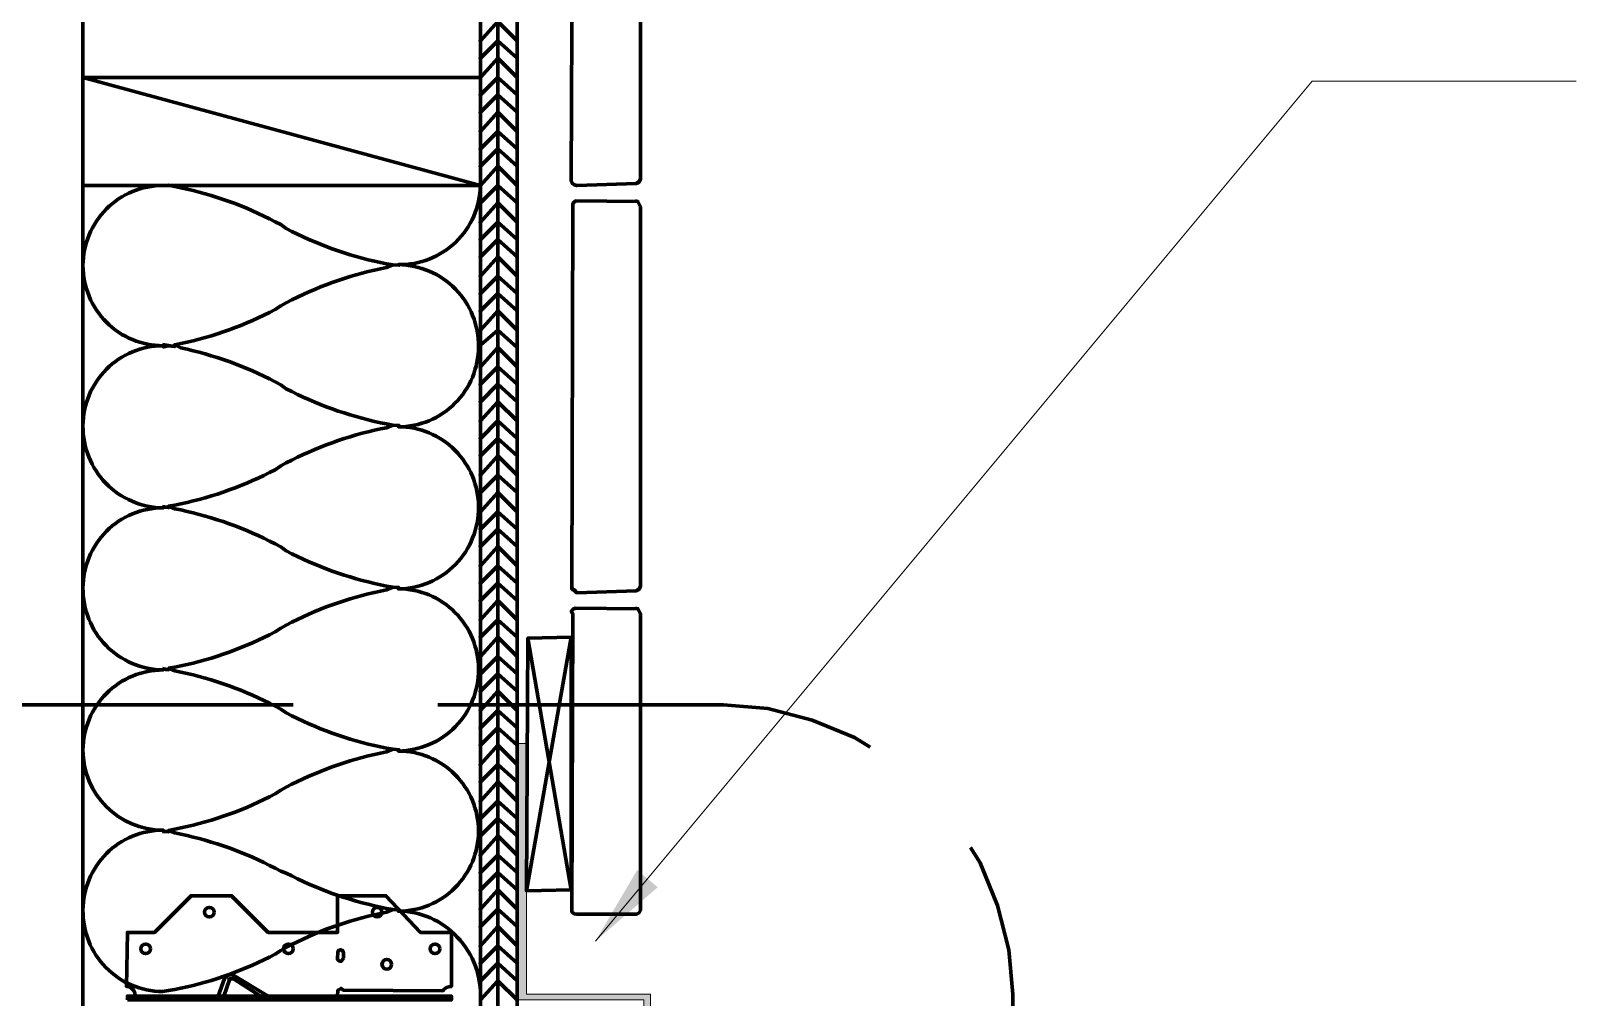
# Model space of a CAD drawing. Extents: x 261 to 424, y 0 to 368.
# Drawn here: x 342.69 to 364.05, y 191.2 to 204.55 of the extents above; entities that cross this region are included whole.
import ezdxf

# ---------------------------------------------------------------- set-up
doc = ezdxf.new("R2010")
doc.units = 0
doc.header["$MEASUREMENT"] = 0
for name, color, linetype, lineweight in [('Dt-Iden', 3, 'Continuous', 20), ('Dt-Line 1', 9, 'Continuous', 0), ('Dt-Line 3', 7, 'Continuous', 15), ('Dt-Text', 121, 'Continuous', 20)]:
    doc.layers.add(name, color=color, linetype=linetype, lineweight=lineweight)
doc.styles.get("Standard").update_dxf_attribs({"font": 'Arial.ttf'})
doc.dimstyles.new('1 Inch', dxfattribs={"dimtxt": 1.09375, "dimasz": 1.125, "dimexe": 1.125, "dimexo": 0.5625, "dimgap": 0.84375, "dimtad": 1, "dimdec": 4, "dimzin": 3, "dimdsep": 46, "dimlunit": 4, "dimtxsty": 'Standard', "dimblk": 'ARCHTICK', "dimcen": 0.5625, "dimdle": 1.125, "dimclrd": 253, "dimclre": 253, "dimclrt": 256, "dimadec": 0, "dimazin": 0, "dimtfac": 0.6, "dimtdec": 4, "dimtix": 1, "dimtmove": 2, "dimatfit": 0, "dimfxl": 1, "dimfrac": 1, "dimtolj": 1, "dimtzin": 0, "dimlwd": 9, "dimlwe": 9, "dimarcsym": 0})

# ---------------------------------------------------------------- blocks, each defined once
blk = doc.blocks.new('_ArchTick')
at = {"color": 0, "linetype": 'ByBlock', "const_width": 0.15}
blk.add_lwpolyline([(-0.5, -0.5), (0.5, 0.5)], dxfattribs=at)

msp = doc.modelspace()

# ---------------------------------------------------------------- hatches: boundary and pattern name
h = msp.add_hatch(color=256)
h.dxf.hatch_style = 1
h.paths.add_polyline_path([(349.54008, 194.70552), (349.43056, 194.70552), (349.43056, 191.16233), (351.1639, 191.16233), (351.1639, 190.069), (351.2556, 190.069), (351.2556, 191.24286), (349.54008, 191.24286)])

# ---------------------------------------------------------------- linework, layer by layer
at = {"layer": 'Dt-Iden', "linetype": 'Continuous', "lineweight": 211}
for points in [[(340.36999, 194.65567), (340.58332, 194.789), (341.16999, 195.029), (341.78332, 195.189), (342.39665, 195.24233), (346.31666, 195.24233)], [(354.28999, 194.65567), (354.07665, 194.789), (353.48999, 195.029), (352.87665, 195.189), (352.26332, 195.24233), (348.31666, 195.24233)], [(355.67666, 193.269), (355.80999, 193.05567), (356.04999, 192.469), (356.20999, 191.85567), (356.26332, 191.24233), (356.26332, 186.49567)]]:
    msp.add_lwpolyline(points, dxfattribs=at)
at = {"layer": 'Dt-Line 1', "linetype": 'Continuous', "lineweight": 158}
for points in [[(349.14332, 59.16233), (349.14332, 323.16232), (348.90332, 322.92235), (348.90332, 322.92235)], [(348.90332, 204.41567), (349.14332, 204.68233), (349.40999, 204.41567), (349.40999, 204.41567)], [(348.90332, 204.17567), (349.14332, 204.41567), (349.40999, 204.17567), (349.40999, 204.17567)], [(348.90332, 203.909), (349.14332, 204.17567), (349.40999, 203.909), (349.40999, 203.909)], [(348.90332, 203.669), (349.14332, 203.909), (349.40999, 203.669), (349.40999, 203.669)], [(348.90332, 203.429), (349.14332, 203.669), (349.40999, 203.429), (349.40999, 203.429)], [(348.90332, 203.16233), (349.14332, 203.429), (349.40999, 203.16233), (349.40999, 203.16233)], [(348.90332, 202.92233), (349.14332, 203.16233), (349.40999, 202.92233), (349.40999, 202.92233)], [(348.90332, 202.68233), (349.14332, 202.92233), (349.40999, 202.68233), (349.40999, 202.68233)], [(348.90332, 202.41567), (348.90332, 202.41567), (348.90332, 202.41569)], [(348.90332, 202.17567), (349.14332, 202.41567), (349.40999, 202.17567), (349.40999, 202.17567)], [(348.90332, 201.909), (349.14332, 202.17567), (349.40999, 201.909), (349.40999, 201.909)], [(348.90332, 201.669), (349.14332, 201.909), (349.40999, 201.669), (349.40999, 201.669)], [(348.90332, 201.429), (349.14332, 201.669), (349.40999, 201.429), (349.40999, 201.429)], [(348.90332, 201.16233), (349.14332, 201.429), (349.40999, 201.16233), (349.40999, 201.16233)], [(348.90332, 200.92233), (349.14332, 201.16233), (349.40999, 200.92233), (349.40999, 200.92233)], [(348.90332, 200.68233), (349.14332, 200.92233), (349.40999, 200.68233), (349.40999, 200.68233)], [(348.90332, 200.41567), (349.14332, 200.68233), (349.40999, 200.41567), (349.40999, 200.41567)], [(344.50696, 200.22015), (344.59282, 200.20579), (344.67836, 200.18997), (344.59331, 200.19896), (344.50746, 200.1846)], [(348.90332, 199.909), (349.14332, 200.17567), (349.40999, 199.909), (349.40999, 199.909)], [(348.90332, 199.669), (349.14332, 199.909), (349.40999, 199.669), (349.40999, 199.669)], [(348.90332, 199.429), (349.14332, 199.669), (349.40999, 199.429), (349.40999, 199.429)], [(348.90332, 199.16233), (349.14332, 199.429), (349.40999, 199.16233), (349.40999, 199.16233)], [(348.90332, 198.92233), (349.14332, 199.16233), (349.40999, 198.92233), (349.40999, 198.92233)], [(348.90332, 198.68233), (349.14332, 198.92233), (349.40999, 198.68233), (349.40999, 198.68233)], [(348.90332, 198.41567), (349.14332, 198.68233), (349.40999, 198.41567), (349.40999, 198.41567)], [(348.90332, 198.17567), (349.14332, 198.41567), (349.40999, 198.17567), (349.40999, 198.17567)], [(348.90332, 197.909), (349.14332, 198.17567), (349.40999, 197.909), (349.40999, 197.909)], [(344.50746, 197.97128), (344.59282, 197.96579), (344.50696, 197.98015)], [(348.90332, 197.669), (349.14332, 197.909), (349.40999, 197.669), (349.40999, 197.669)], [(348.90332, 197.429), (349.14332, 197.669), (349.40999, 197.429), (349.40999, 197.429)], [(348.90332, 197.16233), (349.14332, 197.429), (349.40999, 197.16233), (349.40999, 197.16233)], [(348.90332, 196.92233), (349.14332, 197.16233), (349.40999, 196.92233), (349.40999, 196.92233)], [(348.90332, 196.68233), (349.14332, 196.92233), (349.40999, 196.68233), (349.40999, 196.68233)], [(348.90332, 196.41567), (349.14332, 196.68233), (349.40999, 196.41567), (349.40999, 196.41567)], [(348.90332, 196.17567), (349.14332, 196.41567), (349.40999, 196.17567), (349.40999, 196.17567)], [(348.90332, 195.909), (349.14332, 196.17567), (349.40999, 195.909), (349.40999, 195.909)], [(348.90332, 195.669), (349.14332, 195.909), (349.40999, 195.669), (349.40999, 195.669)], [(344.50746, 195.73127), (344.59282, 195.7258), (344.50696, 195.74016)], [(348.90332, 195.429), (349.14332, 195.669), (349.40999, 195.429), (349.40999, 195.429)], [(348.90332, 195.16233), (349.14332, 195.429), (349.40999, 195.16233), (349.40999, 195.16233)], [(348.90332, 194.92233), (349.14332, 195.16233), (349.40999, 194.92233), (349.40999, 194.92233)], [(348.90332, 194.68233), (349.14332, 194.92233), (349.40999, 194.68233), (349.40999, 194.68233)], [(348.90332, 194.41567), (349.14332, 194.68233), (349.40999, 194.41567), (349.40999, 194.41567)], [(348.90332, 194.17567), (349.14332, 194.41567), (349.40999, 194.17567), (349.40999, 194.17567)], [(348.90332, 193.909), (349.14332, 194.17567), (349.40999, 193.909), (349.40999, 193.909)], [(348.90332, 193.669), (349.14332, 193.909), (349.40999, 193.669), (349.40999, 193.669)], [(348.90332, 193.429), (349.14332, 193.669), (349.40999, 193.429), (349.40999, 193.429)], [(344.50746, 193.49127), (344.59282, 193.48579), (344.50696, 193.50015)], [(348.90332, 193.16233), (349.14332, 193.429), (349.40999, 193.16233), (349.40999, 193.16233)], [(348.90332, 192.92233), (349.14332, 193.16233), (349.40999, 192.92233), (349.40999, 192.92233)], [(348.90332, 192.68233), (349.14332, 192.92233), (349.40999, 192.68233), (349.40999, 192.68233)], [(348.90332, 192.41567), (349.14332, 192.68233), (349.40999, 192.41567), (349.40999, 192.41567)], [(348.90332, 192.17567), (349.14332, 192.41567), (349.40999, 192.17567), (349.40999, 192.17567)], [(348.90332, 191.909), (349.14332, 192.17567), (349.40999, 191.909), (349.40999, 191.909)], [(348.90332, 191.669), (349.14332, 191.909), (349.40999, 191.669), (349.40999, 191.669)], [(348.90332, 191.429), (349.14332, 191.669), (349.40999, 191.429), (349.40999, 191.429)]]:
    msp.add_lwpolyline(points, dxfattribs=at)
for points in [[(349.40999, 200.17567), (349.14332, 200.41567), (348.87665, 200.189, 0.41421546), (347.76999, 201.32233, 0.41421545), (348.90332, 202.41567), (349.14332, 202.68233), (349.40999, 202.41567), (349.40999, 202.41567)], [(348.90332, 200.17567), (348.87665, 200.189, -0.41421546), (347.76999, 199.08233, -0.41421546), (348.87665, 197.97567, -0.41421546), (347.76999, 196.84233, -0.41421546), (348.87665, 195.73567, -0.41421546), (347.76999, 194.60233, -0.41421546), (348.87665, 193.49567, -0.41421546), (347.76999, 192.389, -0.20959682), (348.58397, 192.0321, -0.20960761), (348.90332, 191.16233), (349.14332, 191.429), (349.40999, 191.16233), (349.40999, 191.16233)]]:
    msp.add_lwpolyline(points, format="xyb", dxfattribs=at)
msp.add_lwpolyline([(343.40999, 192.40233, 0.41421546), (344.50746, 191.27793), (344.59331, 191.29229), (344.67885, 191.30812), (344.76406, 191.32541), (344.84891, 191.34415), (344.93338, 191.36434), (345.01747, 191.38596), (345.10115, 191.40903), (345.1844, 191.43352), (345.26721, 191.45943), (345.34956, 191.48676), (345.43142, 191.5155), (345.51278, 191.54564), (345.59363, 191.57718), (345.67394, 191.61011), (345.7537, 191.64443), (345.83288, 191.68012), (345.91147, 191.71719), (345.98946, 191.75562), (346.06682, 191.79542), (346.14311, 191.8481), (346.21982, 191.88925), (346.29718, 191.92904), (346.37516, 191.96748), (346.45376, 192.00454), (346.53294, 192.04024), (346.6127, 192.07455), (346.69301, 192.10748), (346.77386, 192.13902), (346.85522, 192.16917), (346.93708, 192.19791), (347.01943, 192.22524), (347.10224, 192.25115), (347.18549, 192.27564), (347.26917, 192.2987), (347.35326, 192.32033), (347.43773, 192.34052), (347.52258, 192.35926), (347.60779, 192.37654), (347.69332, 192.41229), (347.77918, 192.40673), (347.69332, 192.41229), (347.60779, 192.42812), (347.52258, 192.44541), (347.43773, 192.46415), (347.35326, 192.48434), (347.26917, 192.50596), (347.18549, 192.52903), (347.10224, 192.55352), (347.01943, 192.57943), (346.93708, 192.60676), (346.85522, 192.6355), (346.77386, 192.66564), (346.69301, 192.69718), (346.6127, 192.73011), (346.53294, 192.76443), (346.45376, 192.80012), (346.37516, 192.83719), (346.29718, 192.87562), (346.21982, 192.91542), (346.14308, 192.94167), (346.06637, 192.98281), (345.98901, 193.02259), (345.91102, 193.06102), (345.83243, 193.09808), (345.75324, 193.13377), (345.67348, 193.16807), (345.59317, 193.201), (345.51232, 193.23253), (345.43095, 193.26266), (345.34909, 193.2914), (345.26674, 193.31872), (345.18393, 193.34462), (345.10067, 193.36911), (345.01699, 193.39216), (344.9329, 193.41378), (344.84842, 193.43396), (344.76357, 193.45269), (344.67836, 193.46997), (344.59331, 193.50563), (344.67885, 193.52146), (344.76406, 193.53874), (344.84891, 193.55748), (344.93338, 193.57767), (345.01747, 193.5993), (345.10115, 193.62236), (345.1844, 193.64685), (345.26721, 193.67277), (345.34956, 193.7001), (345.43142, 193.72884), (345.51278, 193.75898), (345.59363, 193.79052), (345.67394, 193.82345), (345.7537, 193.85777), (345.83288, 193.89346), (345.91147, 193.93053), (345.98946, 193.96896), (346.06682, 194.00875), (346.14311, 194.06145), (346.21982, 194.10259), (346.29718, 194.14239), (346.37516, 194.18082), (346.45376, 194.21788), (346.53294, 194.25358), (346.6127, 194.28789), (346.69301, 194.32082), (346.77386, 194.35236), (346.85522, 194.3825), (346.93708, 194.41124), (347.01943, 194.43857), (347.10224, 194.46448), (347.18549, 194.48897), (347.26917, 194.51204), (347.35326, 194.53366), (347.43773, 194.55385), (347.52258, 194.57259), (347.60779, 194.58988), (347.69332, 194.62563), (347.77918, 194.62007), (347.69332, 194.62563), (347.60779, 194.64145), (347.52258, 194.65874), (347.43773, 194.67748), (347.35326, 194.69767), (347.26917, 194.7193), (347.18549, 194.74236), (347.10224, 194.76685), (347.01943, 194.79276), (346.93708, 194.82009), (346.85522, 194.84883), (346.77386, 194.87898), (346.69301, 194.91051), (346.6127, 194.94345), (346.53294, 194.97776), (346.45376, 195.01346), (346.37516, 195.05052), (346.29718, 195.08896), (346.21982, 195.12875), (346.14308, 195.18167), (346.06637, 195.22281), (345.98901, 195.26259), (345.91102, 195.30102), (345.83243, 195.33808), (345.75324, 195.37377), (345.67348, 195.40807), (345.59317, 195.441), (345.51232, 195.47253), (345.43095, 195.50267), (345.34909, 195.5314), (345.26674, 195.55872), (345.18393, 195.58463), (345.10067, 195.60911), (345.01699, 195.63217), (344.9329, 195.65379), (344.84842, 195.67397), (344.76357, 195.6927), (344.67836, 195.70998), (344.59331, 195.74563), (344.67885, 195.76145), (344.76406, 195.77874), (344.84891, 195.79748), (344.93338, 195.81767), (345.01747, 195.8393), (345.10115, 195.86236), (345.1844, 195.88685), (345.26721, 195.91276), (345.34956, 195.94009), (345.43142, 195.96883), (345.51278, 195.99898), (345.59363, 196.03051), (345.67394, 196.06345), (345.7537, 196.09776), (345.83288, 196.13346), (345.91147, 196.17052), (345.98946, 196.20896), (346.06682, 196.24875), (346.14311, 196.30143), (346.21982, 196.34258), (346.29718, 196.38238), (346.37516, 196.42081), (346.45376, 196.45788), (346.53294, 196.49357), (346.6127, 196.52789), (346.69301, 196.56082), (346.77386, 196.59236), (346.85522, 196.6225), (346.93708, 196.65124), (347.01943, 196.67857), (347.10224, 196.70448), (347.18549, 196.72897), (347.26917, 196.75204), (347.35326, 196.77366), (347.43773, 196.79385), (347.52258, 196.81259), (347.60779, 196.82988), (347.69332, 196.86563), (347.77918, 196.86007), (347.69332, 196.86563), (347.60779, 196.88145), (347.52258, 196.89874), (347.43773, 196.91748), (347.35326, 196.93767), (347.26917, 196.9593), (347.18549, 196.98236), (347.10224, 197.00685), (347.01943, 197.03276), (346.93708, 197.06009), (346.85522, 197.08883), (346.77386, 197.11898), (346.69301, 197.15051), (346.6127, 197.18345), (346.53294, 197.21776), (346.45376, 197.25346), (346.37516, 197.29052), (346.29718, 197.32896), (346.21982, 197.36875), (346.14308, 197.42167), (346.06637, 197.46281), (345.98901, 197.5026), (345.91102, 197.54102), (345.83243, 197.57808), (345.75324, 197.61377), (345.67348, 197.64808), (345.59317, 197.681), (345.51232, 197.71254), (345.43095, 197.74267), (345.34909, 197.7714), (345.26674, 197.79872), (345.18393, 197.82463), (345.10067, 197.84911), (345.01699, 197.87216), (344.9329, 197.89378), (344.84842, 197.91396), (344.76357, 197.93269), (344.67836, 197.94997), (344.59331, 197.98564), (344.67885, 198.00146), (344.76406, 198.01875), (344.84891, 198.03749), (344.93338, 198.05767), (345.01747, 198.0793), (345.10115, 198.10236), (345.1844, 198.12685), (345.26721, 198.15277), (345.34956, 198.1801), (345.43142, 198.20883), (345.51278, 198.23898), (345.59363, 198.27052), (345.67394, 198.30345), (345.7537, 198.33776), (345.83288, 198.37346), (345.91147, 198.41052), (345.98946, 198.44896), (346.06682, 198.48875), (346.14311, 198.54143), (346.21982, 198.58258), (346.29718, 198.62238), (346.37516, 198.66081), (346.45376, 198.69788), (346.53294, 198.73357), (346.6127, 198.76789), (346.69301, 198.80082), (346.77386, 198.83236), (346.85522, 198.8625), (346.93708, 198.89124), (347.01943, 198.91857), (347.10224, 198.94448), (347.18549, 198.96897), (347.26917, 198.99204), (347.35326, 199.01366), (347.43773, 199.03385), (347.52258, 199.05259), (347.60779, 199.06988), (347.69332, 199.10563), (347.77918, 199.10007), (347.69332, 199.10563), (347.60779, 199.12145), (347.52258, 199.13874), (347.43773, 199.15748), (347.35326, 199.17767), (347.26917, 199.1993), (347.18549, 199.22236), (347.10224, 199.24685), (347.01943, 199.27276), (346.93708, 199.30009), (346.85522, 199.32883), (346.77386, 199.35898), (346.69301, 199.39051), (346.6127, 199.42345), (346.53294, 199.45776), (346.45376, 199.49346), (346.37516, 199.53052), (346.29718, 199.56896), (346.21982, 199.60875), (346.14308, 199.66167), (346.06637, 199.70281), (345.98901, 199.74259), (345.91102, 199.78102), (345.83243, 199.81808), (345.75324, 199.85377), (345.67348, 199.88807), (345.59317, 199.921), (345.51232, 199.95253), (345.43095, 199.98266), (345.34909, 200.0114), (345.26674, 200.03872), (345.18393, 200.06462), (345.10067, 200.08911), (345.01699, 200.11216), (344.9329, 200.13378), (344.84842, 200.15396), (344.76357, 200.17269), (344.67885, 200.21479), (344.76406, 200.23208), (344.84891, 200.25082), (344.93338, 200.271), (345.01747, 200.29263), (345.10115, 200.31569), (345.1844, 200.34018), (345.26721, 200.3661), (345.34956, 200.39343), (345.43142, 200.42217), (345.51278, 200.45231), (345.59363, 200.48385), (345.67394, 200.51678), (345.7537, 200.5511), (345.83288, 200.58679), (345.91147, 200.62386), (345.98946, 200.66229), (346.06682, 200.70208), (346.14311, 200.75477), (346.21982, 200.79592), (346.29718, 200.83571), (346.37516, 200.87414), (346.45376, 200.91121), (346.53294, 200.9469), (346.6127, 200.98122), (346.69301, 201.01415), (346.77386, 201.04569), (346.85522, 201.07583), (346.93708, 201.10457), (347.01943, 201.1319), (347.10224, 201.15782), (347.18549, 201.18231), (347.26917, 201.20537), (347.35326, 201.227), (347.43773, 201.24718), (347.52258, 201.26592), (347.60779, 201.28321), (347.69332, 201.31897), (347.77918, 201.3134), (347.69332, 201.31897), (347.60779, 201.3348), (347.52258, 201.35208), (347.43773, 201.37082), (347.35326, 201.39101), (347.26917, 201.41264), (347.18549, 201.4357), (347.10224, 201.46019), (347.01943, 201.4861), (346.93708, 201.51343), (346.85522, 201.54217), (346.77386, 201.57231), (346.69301, 201.60385), (346.6127, 201.63678), (346.53294, 201.6711), (346.45376, 201.70679), (346.37516, 201.74386), (346.29718, 201.78229), (346.21982, 201.82208), (346.14308, 201.875), (346.06637, 201.91614), (345.98901, 201.95593), (345.91102, 201.99435), (345.83243, 202.03141), (345.75324, 202.0671), (345.67348, 202.10141), (345.59317, 202.13433), (345.51232, 202.16587), (345.43095, 202.196), (345.34909, 202.22473), (345.26674, 202.25206), (345.18393, 202.27796), (345.10067, 202.30244), (345.01699, 202.3255), (344.9329, 202.34712), (344.84842, 202.3673), (344.76357, 202.38603), (344.67836, 202.40331), (344.59282, 202.41913), (344.51665, 202.41567, 0.41421546), (343.40998, 201.309, 0.41421545), (344.51665, 200.20233, 0.41421546), (343.40998, 199.09567, 0.41421546), (344.51665, 197.96233, 0.41421546), (343.40999, 196.85567, 0.41421546), (344.51665, 195.72233, 0.41421546), (343.40999, 194.61567, 0.41421104), (344.51665, 193.509, 0.41421546)], format="xyb", close=True, dxfattribs=at)
for p in [(348.90332, 204.41567), (349.40999, 204.41567), (348.90332, 204.17567), (349.40999, 204.17567), (348.90332, 203.909), (349.40999, 203.909), (348.90332, 203.669), (349.40999, 203.669), (348.90332, 203.429), (349.40999, 203.429), (348.90332, 203.16233), (349.40999, 203.16233), (348.90332, 202.92233), (349.40999, 202.92233), (348.90332, 202.68233), (349.40999, 202.68233), (348.90332, 202.41567), (349.40999, 202.41567), (348.90332, 202.17567), (349.40999, 202.17567), (348.90332, 201.909), (349.40999, 201.909), (348.90332, 201.669), (349.40999, 201.669), (348.90332, 201.429), (349.40999, 201.429), (348.90332, 201.16233), (349.40999, 201.16233), (348.90332, 200.92233), (349.40999, 200.92233), (348.90332, 200.68233), (349.40999, 200.68233), (348.90332, 200.41567), (349.40999, 200.41567), (348.90332, 200.17567), (349.40999, 200.17567), (348.90332, 199.909), (349.40999, 199.909), (348.90332, 199.669), (349.40999, 199.669), (348.90332, 199.429), (349.40999, 199.429), (348.90332, 199.16233), (349.40999, 199.16233), (348.90332, 198.92233), (349.40999, 198.92233), (348.90332, 198.68233), (349.40999, 198.68233), (348.90332, 198.41567), (349.40999, 198.41567), (348.90332, 198.17567), (349.40999, 198.17567), (348.90332, 197.909), (349.40999, 197.909), (348.90332, 197.669), (349.40999, 197.669), (348.90332, 197.429), (349.40999, 197.429), (348.90332, 197.16233), (349.40999, 197.16233), (348.90332, 196.92233), (349.40999, 196.92233), (348.90332, 196.68233), (349.40999, 196.68233), (348.90332, 196.41567), (349.40999, 196.41567), (348.90332, 196.17567), (349.40999, 196.17567), (348.90332, 195.909), (349.40999, 195.909), (348.90332, 195.669), (349.40999, 195.669), (348.90332, 195.429), (349.40999, 195.429), (348.90332, 195.16233), (349.40999, 195.16233), (348.90332, 194.92233), (349.40999, 194.92233), (348.90332, 194.68233), (349.40999, 194.68233), (348.90332, 194.41567), (349.40999, 194.41567), (348.90332, 194.17567), (349.40999, 194.17567), (348.90332, 193.909), (349.40999, 193.909), (348.90332, 193.669), (349.40999, 193.669), (348.90332, 193.429), (349.40999, 193.429), (348.90332, 193.16233), (349.40999, 193.16233), (348.90332, 192.92233), (349.40999, 192.92233), (348.90332, 192.68233), (349.40999, 192.68233), (348.90332, 192.41567), (349.40999, 192.41567), (348.90332, 192.17567), (349.40999, 192.17567), (348.90332, 191.909), (349.40999, 191.909), (348.90332, 191.669), (349.40999, 191.669), (348.90332, 191.429), (349.40999, 191.429)]:
    msp.add_point(p, dxfattribs=at)
at = {"layer": 'Dt-Line 3', "linetype": 'Continuous', "lineweight": 140}
msp.add_line((343.40999, 247.42901), (343.40999, 179.669), dxfattribs=at)
at = {"layer": 'Dt-Line 3', "linetype": 'Continuous', "lineweight": 70}
for p, q in [((343.40999, 203.909), (348.90332, 202.41567)), ((349.54008, 192.67132), (350.15666, 196.17567)), ((349.55996, 196.16233), (350.15666, 192.68233))]:
    msp.add_line(p, q, dxfattribs=at)
at = {"layer": 'Dt-Line 3', "linetype": 'Continuous', "lineweight": 211}
msp.add_lwpolyline([(349.40999, 323.16232), (349.40999, 59.16233), (348.90332, 59.16233), (348.90332, 323.16232)], dxfattribs=at)
at = {"layer": 'Dt-Line 3', "linetype": 'Continuous', "lineweight": 158}
for points in [[(351.04999, 207.829), (351.08063, 207.82156), (351.11665, 207.749), (351.08063, 207.82156), (350.21785, 207.82878), (350.18395, 207.81614), (350.16006, 207.78341), (350.18332, 207.749), (350.15642, 202.509, 0.41428257), (350.23665, 202.41567), (351.0608, 202.44321), (351.09713, 202.46186), (351.11665, 202.49567), (351.11665, 207.749)], [(351.04999, 202.20233), (351.08063, 202.19489), (351.11665, 202.12233), (351.08063, 202.19489), (350.22332, 202.20205, 0.41427859), (350.18332, 202.12233), (350.16952, 196.84296), (350.20225, 196.81908), (350.23665, 196.789), (351.0608, 196.81655), (351.09713, 196.8352), (351.11665, 196.869), (351.11665, 202.12233)]]:
    msp.add_lwpolyline(points, format="xyb", dxfattribs=at)
at = {"layer": 'Dt-Line 3', "linetype": 'Continuous', "lineweight": 211}
for points in [[(343.40999, 202.41567), (348.90332, 202.41567), (348.90332, 203.909), (343.40999, 203.909)], [(350.15666, 192.68233), (350.15666, 196.17567), (349.55996, 196.16233), (349.54008, 192.67132)]]:
    msp.add_lwpolyline(points, close=True, dxfattribs=at)
at = {"layer": 'Dt-Line 3', "linetype": 'Continuous', "lineweight": 158}
for points in [[(351.11665, 202.509), (351.08511, 202.45232), (351.10921, 202.47836), (351.05545, 202.44255)], [(350.22332, 196.81568), (350.16664, 196.84722), (350.19268, 196.82312), (350.15688, 196.87686)], [(351.11665, 196.88233), (351.08511, 196.82566), (351.10921, 196.8517), (351.05545, 196.8159)], [(351.04999, 196.57567), (351.08063, 196.56823), (351.11665, 196.49567), (351.08063, 196.56823), (350.21785, 196.57545), (350.18395, 196.5628), (350.16006, 196.53007), (350.18332, 196.49567), (350.16952, 192.37629), (350.20225, 192.3524), (350.23665, 192.349), (351.0608, 192.34987), (351.09713, 192.36852), (351.11665, 192.40233), (351.11665, 196.49567)]]:
    msp.add_lwpolyline(points, dxfattribs=at)
at = {"layer": 'Dt-Line 3', "transparency": 33554549}
msp.add_lwpolyline([(349.43056, 194.709), (349.43056, 191.16233), (351.1639, 191.16233), (351.1639, 190.069), (351.2556, 190.069), (351.2556, 191.24286), (349.54008, 191.24286), (349.54008, 194.70552), (349.43056, 194.70552)], dxfattribs=at)
at = {"layer": 'Dt-Line 3', "linetype": 'Continuous', "lineweight": 70}
for points in [[(346.92999, 191.21567), (346.93353, 191.29881), (346.97732, 191.32166), (347.0066, 191.29843), (348.38611, 191.28896, -0.26801225), (348.50332, 191.349), (348.50332, 192.09567), (348.07665, 192.09567), (347.59665, 192.60233), (346.92999, 192.60233), (346.92999, 192.09567), (345.96999, 192.09567), (345.46332, 192.60233), (344.90332, 192.60233), (344.39665, 192.09567), (344.02332, 192.09567), (344.00999, 191.34884, -0.4142051), (344.12983, 191.229)], [(345.96999, 191.21567), (345.49332, 191.49823, 0.40730383), (345.36849, 191.46095), (345.27665, 191.21567)]]:
    msp.add_lwpolyline(points, format="xyb", dxfattribs=at)
msp.add_lwpolyline([(347.00999, 191.73567), (346.9796, 191.69683), (346.95442, 191.69881), (346.93445, 191.71729), (346.93012, 191.73239), (346.92999, 191.72233), (346.93313, 191.83124), (346.95161, 191.8512), (346.96999, 191.85563, -0.41399854), (347.00999, 191.80233)], format="xyb", close=True, dxfattribs=at)
msp.add_lwpolyline([(345.35665, 191.21567), (345.44147, 191.45476), (345.48999, 191.45567), (345.86332, 191.21567)], dxfattribs=at)
for points in [[(345.41502, 191.43509), (345.43289, 191.45184), (345.44147, 191.45476)], [(344.02332, 191.16233), (348.50332, 191.16233), (348.50332, 191.21567), (344.02332, 191.21567)]]:
    msp.add_lwpolyline(points, close=True, dxfattribs=at)
for centre in [(345.15666, 192.37567), (347.47666, 192.37567), (344.27665, 191.869), (346.24999, 191.869), (348.27665, 191.869), (347.60999, 191.65567)]:
    msp.add_circle(centre, 0.06667, dxfattribs=at)

# ---------------------------------------------------------------- leaders
at = {"layer": 'Dt-Text'}
msp.add_leader([(350.49274, 191.97441), (360.40069, 203.85848), (364.0502, 203.85848)], dimstyle='1 Inch', override={"dimtad": 0}, dxfattribs=at)

doc.saveas('drawing.dxf')
